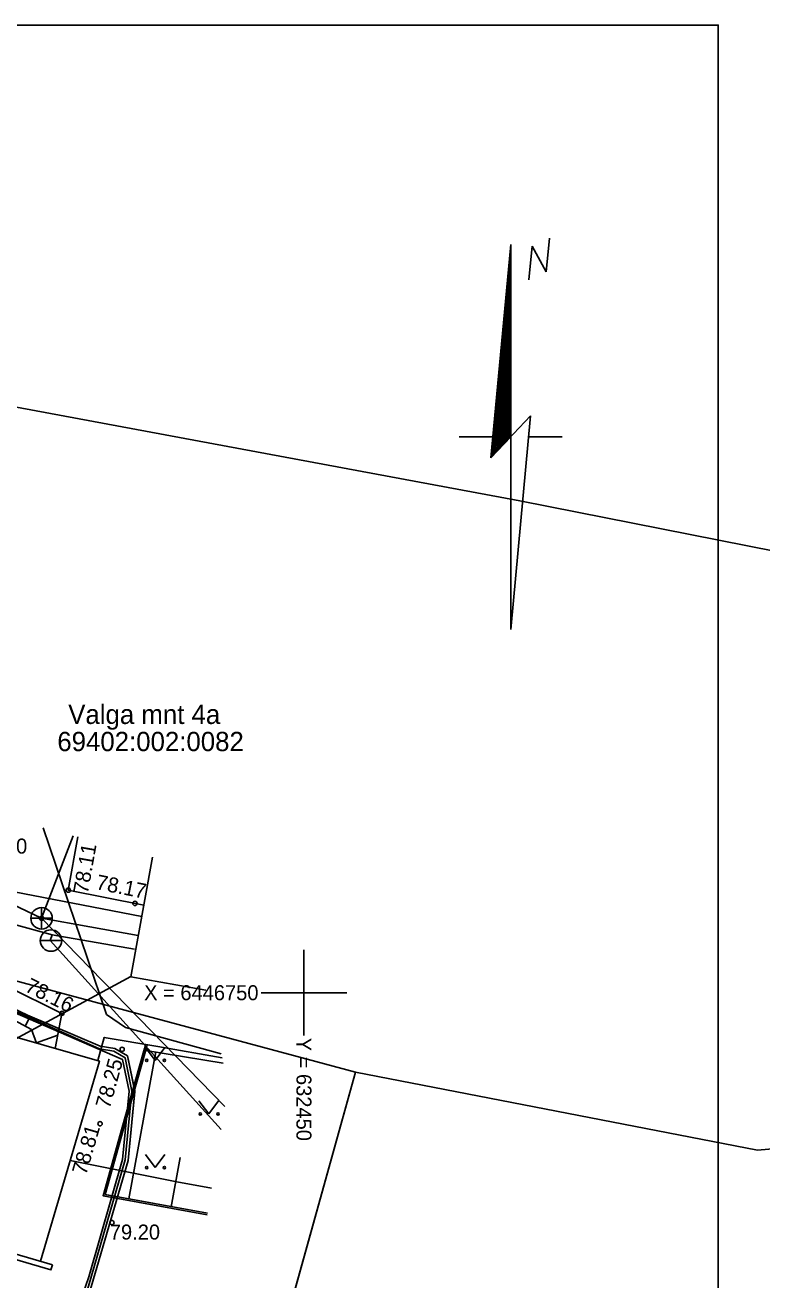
# Model space of a CAD drawing. Extents: x 632344 to 632547, y 6446626 to 6446795.
# Drawn here: x 632437 to 632471.4, y 6446736.6 to 6446795.1 of the extents above; entities that cross this region are included whole.
import ezdxf

# ---------------------------------------------------------------- set-up
doc = ezdxf.new("R2010")
doc.units = 0
for name, color, linetype in [('AED', 7, 'Continuous'), ('HALJASTUS', 7, 'Continuous'), ('HOONE', 7, 'Continuous'), ('KKAEV', 7, 'Continuous'), ('KORGUS-EH2000', 7, 'Continuous'), ('KTRASS', 7, 'Continuous'), ('MPKAABEL', 7, 'Continuous'), ('MPOHULIIN', 7, 'Continuous'), ('PIIR', 7, 'Continuous'), ('RELJEEF', 7, 'Continuous'), ('SITRASS', 7, 'Continuous'), ('SKTRASS', 7, 'Continuous'), ('TEE', 7, 'Continuous'), ('TTRASS', 7, 'Continuous'), ('VKAEV', 7, 'Continuous'), ('VORK', 7, 'Continuous'), ('VORMISTUS', 7, 'Continuous'), ('VTRASS', 7, 'Continuous')]:
    doc.layers.add(name, color=color, linetype=linetype)

msp = doc.modelspace()

# ---------------------------------------------------------------- linework, layer by layer
at = {"layer": 'AED'}
msp.add_lwpolyline([(632440.379, 6446746.83), (632440.682, 6446747.911), (632443.192, 6446747.483), (632446.18, 6446746.961)], dxfattribs=at)
at = {"layer": 'HALJASTUS'}
for p, q in [((632442.603, 6446747.45), (632443.066, 6446746.844)), ((632443.066, 6446746.844), (632443.512, 6446747.45)), ((632445.103, 6446744.95), (632445.566, 6446744.344)), ((632445.566, 6446744.344), (632446.012, 6446744.95)), ((632442.603, 6446742.45), (632443.066, 6446741.844)), ((632443.066, 6446741.844), (632443.512, 6446742.45))]:
    msp.add_line(p, q, dxfattribs=at)
for centre in [(632442.665, 6446746.844), (632443.494, 6446746.844), (632445.165, 6446744.344), (632445.994, 6446744.344), (632442.665, 6446741.844), (632443.494, 6446741.844)]:
    msp.add_circle(centre, 0.055, dxfattribs=at)
at = {"layer": 'HOONE'}
for points in [[(632442.93, 6446756.33), (632441.929, 6446750.744), (632445.42, 6446750.118)], [(632437.714, 6446737.469), (632440.456, 6446746.808), (632433.904, 6446748.688), (632431.208, 6446739.375)]]:
    msp.add_lwpolyline(points, dxfattribs=at)
msp.add_lwpolyline([(632438.278, 6446737.304), (632425.371, 6446741.085), (632425.299, 6446740.845), (632438.199, 6446737.064)], close=True, dxfattribs=at)
at = {"layer": 'KKAEV'}
for p, q in [((632437.258, 6446753.471), (632438.258, 6446753.471)), ((632437.758, 6446752.971), (632437.758, 6446753.971))]:
    msp.add_line(p, q, dxfattribs=at)
msp.add_circle((632437.758, 6446753.471), 0.5, dxfattribs=at)
at = {"layer": 'KORGUS-EH2000'}
for centre in [(632439.003, 6446754.783), (632442.116, 6446754.166), (632437.758, 6446753.471), (632438.707, 6446749.037), (632441.52, 6446747.357), (632440.489, 6446743.886), (632441.041, 6446739.276)]:
    msp.add_circle(centre, 0.1, dxfattribs=at)
at = {"layer": 'KTRASS'}
for p, q in [((632432.919, 6446755.797), (632437.758, 6446753.471)), ((632437.758, 6446753.471), (632442.274, 6446752.668)), ((632437.758, 6446753.471), (632446.305, 6446744.686))]:
    msp.add_line(p, q, dxfattribs=at)
msp.add_lwpolyline([(632437.758, 6446753.471), (632439.24, 6446757.323)], dxfattribs=at)
at = {"layer": 'MPKAABEL'}
for points in [[(632399.321, 6446761.629), (632404.023, 6446761.73), (632414.344, 6446758.98), (632442.432, 6446753.553)], [(632413.069, 6446757.196), (632415.312, 6446756.838), (632421.352, 6446755.027), (632429.191, 6446752.387), (632434.698, 6446749.949), (632437.052, 6446748.836), (632440.456, 6446747.381), (632441.135, 6446747.265), (632441.654, 6446746.963), (632441.975, 6446745.413), (632441.667, 6446742.2), (632439.954, 6446736.316), (632436.652, 6446726.712), (632435.579, 6446722.734), (632434.105, 6446718.021)], [(632434.233, 6446717.994), (632435.705, 6446722.698), (632436.779, 6446726.678), (632440.08, 6446736.277), (632441.797, 6446742.175), (632442.108, 6446745.42), (632441.771, 6446747.047), (632441.181, 6446747.39), (632440.493, 6446747.508), (632437.106, 6446748.956), (632434.753, 6446750.068), (632429.239, 6446752.51), (632421.392, 6446755.152), (632415.341, 6446756.966), (632413.09, 6446757.326)], [(632434.105, 6446718.021), (632435.579, 6446722.734), (632436.652, 6446726.712), (632439.954, 6446736.316), (632441.667, 6446742.2), (632441.975, 6446745.413), (632441.654, 6446746.963), (632441.135, 6446747.265), (632440.456, 6446747.381), (632434.698, 6446749.949), (632429.191, 6446752.387), (632421.352, 6446755.027), (632420.129, 6446755.387)], [(632420.443, 6446755.437), (632429.239, 6446752.51), (632434.753, 6446750.068), (632437.106, 6446748.956), (632440.493, 6446747.508), (632441.181, 6446747.39), (632441.771, 6446747.047), (632442.108, 6446745.391), (632441.797, 6446742.175), (632440.08, 6446736.277), (632436.779, 6446726.678), (632435.705, 6446722.698), (632434.233, 6446717.994)]]:
    msp.add_lwpolyline(points, dxfattribs=at)
at = {"layer": 'MPOHULIIN'}
msp.add_lwpolyline([(632441.93, 6446750.751), (632414.041, 6446735.663)], dxfattribs=at)
at = {"layer": 'PIIR'}
for points in [[(632522.3, 6446760.64), (632519.19, 6446745.79), (632509.2, 6446745.88), (632479.45, 6446743.39), (632471.16, 6446742.65), (632452.41, 6446746.29), (632414.33, 6446756.53), (632418.69, 6446780.64), (632460.08, 6446772.94)], [(632371.91, 6446751.62), (632372.47, 6446753.18), (632382.66, 6446752.11), (632384.93, 6446761.61), (632396.09, 6446761.37), (632414.33, 6446756.53), (632452.41, 6446746.29), (632440.62, 6446703.98), (632438.33, 6446695.75), (632395.29, 6446703.03), (632389.2, 6446692.56), (632345.86, 6446700.08), (632343.68, 6446759.11)], [(632479.45, 6446743.39), (632472.77, 6446703.97), (632440.63, 6446703.98), (632452.41, 6446746.29), (632471.16, 6446742.65)]]:
    msp.add_lwpolyline(points, close=True, dxfattribs=at)
at = {"layer": 'RELJEEF'}
for p, q in [((632436.993, 6446748.437), (632437.197, 6446748.82)), ((632437.518, 6446747.657), (632438.515, 6446748.017)), ((632441.835, 6446740.376), (632443.088, 6446747.234)), ((632443.802, 6446740.017), (632444.222, 6446742.314))]:
    msp.add_line(p, q, dxfattribs=at)
for points in [[(632437.52, 6446747.65), (632437.294, 6446748.276), (632434.438, 6446749.805), (632430.109, 6446751.208), (632426.997, 6446752.27), (632422.108, 6446753.55), (632417.373, 6446755.16), (632414.386, 6446755.834), (632406.756, 6446758.316), (632404.894, 6446758.629), (632402.369, 6446758.334), (632399.541, 6446758.674)], [(632446.239, 6446746.714), (632442.537, 6446747.325)], [(632445.498, 6446739.707), (632440.718, 6446740.58)]]:
    msp.add_lwpolyline(points, dxfattribs=at)
at = {"layer": 'SITRASS'}
msp.add_lwpolyline([(632398.984, 6446761.737), (632399.31, 6446761.263), (632415.283, 6446756.71), (632429.143, 6446752.265), (632441.538, 6446746.879), (632441.843, 6446745.406), (632441.538, 6446742.225), (632439.968, 6446736.751), (632436.858, 6446727.715), (632437.404, 6446727.132), (632442.325, 6446726.155)], dxfattribs=at)
at = {"layer": 'SKTRASS'}
msp.add_lwpolyline([(632437.841, 6446757.699), (632440.782, 6446748.987), (632441.682, 6446748.373), (632446.137, 6446747.141)], dxfattribs=at)
at = {"layer": 'TEE'}
for p, q in [((632442.557, 6446747.398), (632442.606, 6446747.583)), ((632442.634, 6446747.377), (632442.684, 6446747.562))]:
    msp.add_line(p, q, dxfattribs=at)
for points in [[(632415.126, 6446757.598), (632415.299, 6446757.776), (632416.702, 6446757.504), (632417.057, 6446757.691), (632422.971, 6446756.042), (632427.673, 6446754.446), (632430.892, 6446753.12), (632436.145, 6446750.311), (632438.707, 6446749.037), (632438.398, 6446747.399)], [(632439.446, 6446757.267), (632439.003, 6446754.783), (632442.528, 6446754.084)], [(632445.488, 6446739.643), (632440.627, 6446740.526), (632441.493, 6446743.603), (632442.557, 6446747.398)], [(632445.501, 6446739.722), (632440.728, 6446740.589), (632441.57, 6446743.581), (632442.634, 6446747.376)]]:
    msp.add_lwpolyline(points, dxfattribs=at)
at = {"layer": 'TTRASS'}
msp.add_lwpolyline([(632439.097, 6446742.178), (632444.069, 6446741.177), (632445.69, 6446740.888)], dxfattribs=at)
at = {"layer": 'VKAEV'}
msp.add_line((632437.699, 6446752.434), (632438.699, 6446752.434), dxfattribs=at)
msp.add_circle((632438.199, 6446752.434), 0.5, dxfattribs=at)
at = {"layer": 'VORK'}
for p, q in [((632450, 6446752), (632450, 6446748)), ((632448, 6446750), (632452, 6446750))]:
    msp.add_line(p, q, dxfattribs=at)
at = {"layer": 'VORMISTUS'}
for p, q in [((632461.449, 6446785.204), (632461.303, 6446783.626)), ((632459.645, 6446784.91), (632458.721, 6446774.954)), ((632459.645, 6446766.95), (632459.645, 6446784.91)), ((632460.645, 6446784.832), (632460.499, 6446783.256)), ((632460.645, 6446784.832), (632461.303, 6446783.626)), ((632458.721, 6446774.954), (632460.569, 6446776.906)), ((632460.569, 6446776.906), (632459.645, 6446766.95)), ((632457.245, 6446775.93), (632459.645, 6446775.93)), ((632460.485, 6446775.93), (632462.045, 6446775.93))]:
    msp.add_line(p, q, dxfattribs=at)
for points in [[(632469.332, 6446659.142), (632374.332, 6446659.142), (632374.332, 6446795.142), (632469.332, 6446795.142)], [(632459.645, 6446784.91), (632459.645, 6446775.93), (632458.813, 6446775.93)], [(632459.605, 6446784.046), (632459.605, 6446775.97), (632458.857, 6446775.97)], [(632459.565, 6446783.182), (632459.565, 6446776.01), (632458.899, 6446776.01)], [(632459.525, 6446782.318), (632459.525, 6446776.05), (632458.943, 6446776.05)], [(632459.485, 6446781.454), (632459.485, 6446776.09), (632458.987, 6446776.09)], [(632459.445, 6446780.59), (632459.445, 6446776.13), (632459.031, 6446776.13)], [(632459.405, 6446779.726), (632459.405, 6446776.17), (632459.075, 6446776.17)], [(632459.365, 6446778.862), (632459.365, 6446776.21), (632459.119, 6446776.21)], [(632459.325, 6446777.998), (632459.325, 6446776.25), (632459.163, 6446776.25)], [(632459.285, 6446777.134), (632459.285, 6446776.29), (632459.207, 6446776.29)], [(632458.721, 6446774.954), (632459.645, 6446775.93), (632458.813, 6446775.93)], [(632458.773, 6446775.064), (632459.553, 6446775.89), (632458.849, 6446775.89)], [(632458.823, 6446775.176), (632459.459, 6446775.85), (632458.885, 6446775.85)], [(632458.873, 6446775.288), (632459.367, 6446775.81), (632458.921, 6446775.81)], [(632458.923, 6446775.4), (632459.273, 6446775.77), (632458.959, 6446775.77)], [(632458.975, 6446775.512), (632459.181, 6446775.73), (632458.995, 6446775.73)], [(632459.025, 6446775.622), (632459.089, 6446775.69), (632459.031, 6446775.69)]]:
    msp.add_lwpolyline(points, close=True, dxfattribs=at)
at = {"layer": 'VTRASS'}
for points in [[(632399.566, 6446763.055), (632411.048, 6446759.983), (632411.883, 6446759.759), (632436.428, 6446753.19), (632438.255, 6446752.702), (632442.09, 6446752.028)], [(632438.255, 6446752.702), (632438.154, 6446752.439), (632446.132, 6446743.621)]]:
    msp.add_lwpolyline(points, dxfattribs=at)

# ---------------------------------------------------------------- texts
at = {"layer": 'KORGUS-EH2000'}
for s, p in [(' 78.10', (632434.489, 6446756.49)), (' 79.20', (632440.685, 6446738.484))]:
    msp.add_text(s, height=0.7, dxfattribs=at).set_placement(p)
for s, rotation, p in [(' 78.11', 79.88423, (632439.872, 6446754.332)), (' 78.17', 348.78921, (632440.011, 6446754.884)), (' 78.16', 333.56032, (632436.702, 6446750.207)), (' 78.25', 74.32497, (632440.865, 6446744.302)), (' 78.81', 73.6189, (632439.762, 6446741.211))]:
    msp.add_text(s, height=0.7, rotation=rotation, dxfattribs=at).set_placement(p)
at = {"layer": 'PIIR'}
for s, p in [('Valga mnt 4a', (632439.004, 6446762.536)), ('69402:002:0082', (632438.495, 6446761.269))]:
    msp.add_text(s, height=0.9, dxfattribs=at).set_placement(p)
at = {"layer": 'VORK'}
msp.add_text('X = 6446750', height=0.7, dxfattribs=at).set_placement((632442.545, 6446749.65))
msp.add_text('Y = 632450 ', height=0.7, rotation=270, dxfattribs=at).set_placement((632449.65, 6446747.9))

doc.saveas('drawing.dxf')
